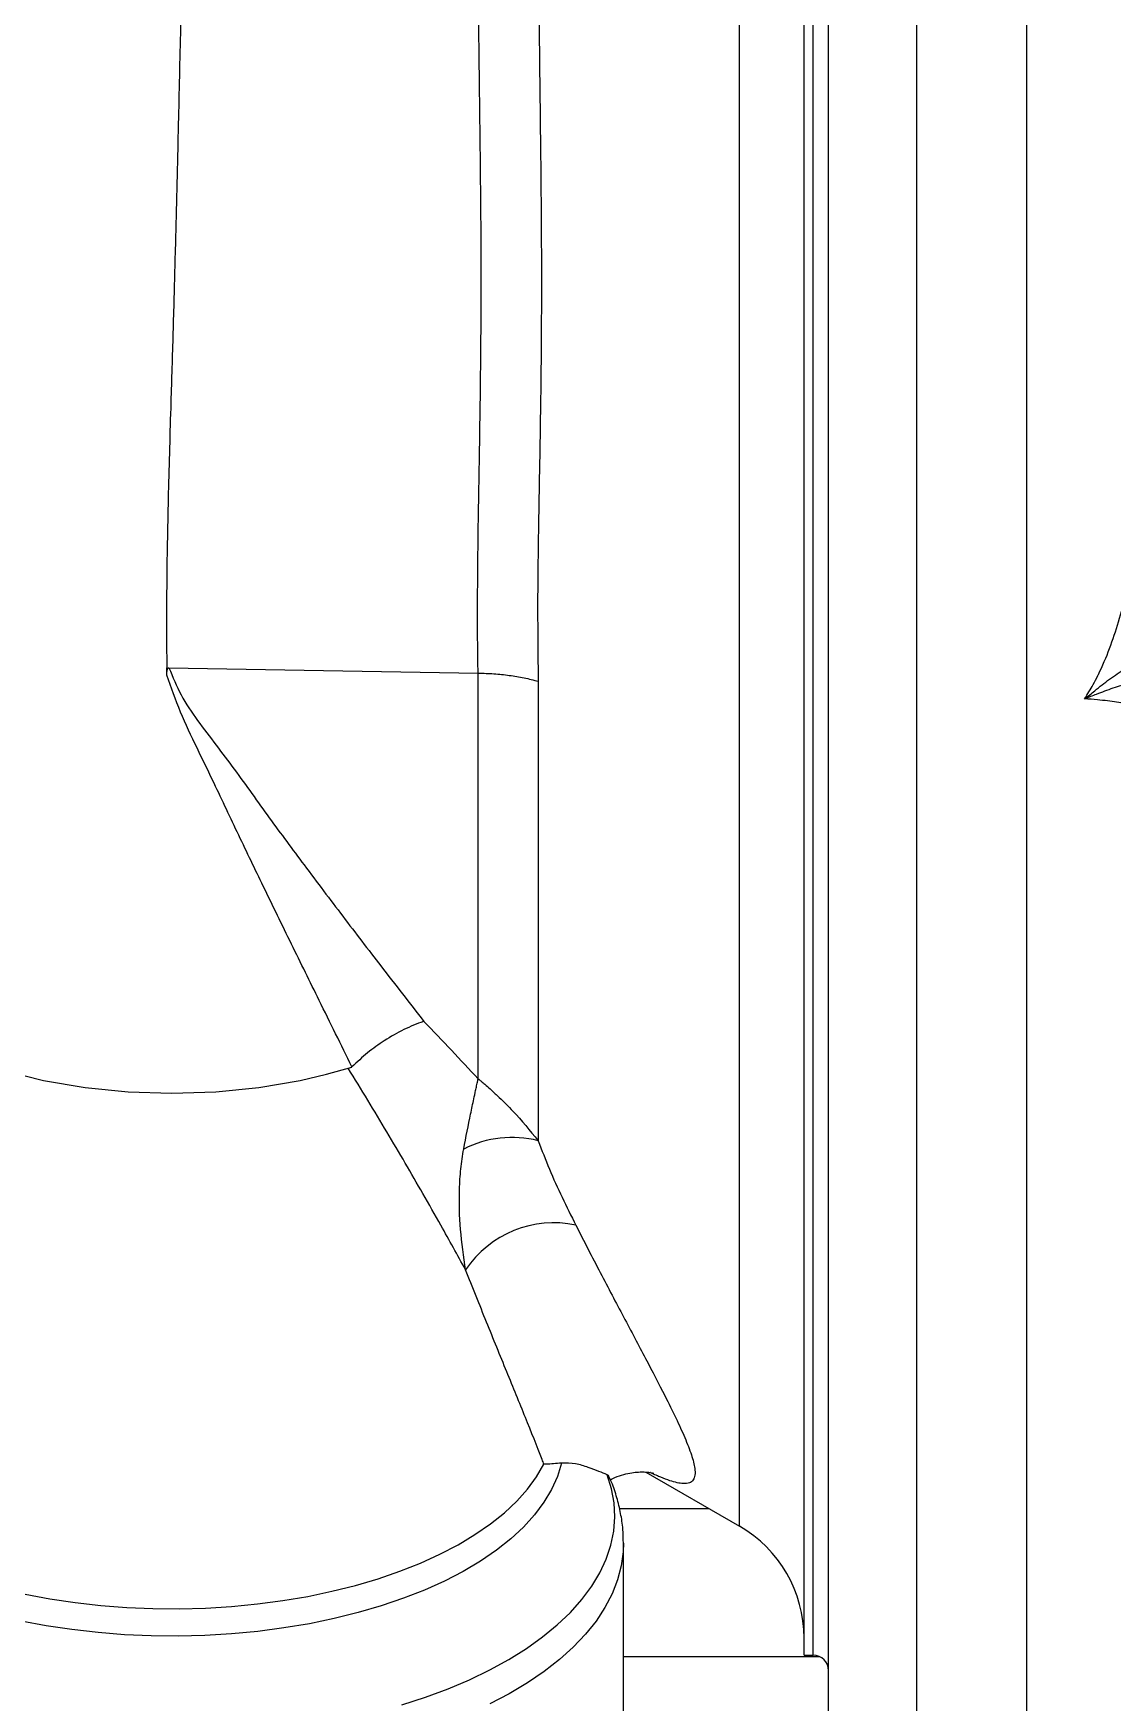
# Model space of a CAD drawing. Header units: millimetres. Extents: x -69706 to 52883, y -6882 to 68885.
# Drawn here: x 6313.9 to 6526.3, y 63605.4 to 63934 of the extents above; entities that cross this region are included whole.
import ezdxf

# ---------------------------------------------------------------- set-up
doc = ezdxf.new("R2010")
doc.units = ezdxf.units.MM
doc.layers.add('B2F-H-EQ-P-T20001$0$M-HVAC-EQPM', color=134, linetype='Continuous')

# ---------------------------------------------------------------- blocks, each defined once
blk = doc.blocks.new('B2F-H-EQ-P-T20001$0$CH-B2C-05、09-1000RT_20201019')
at = {"color": 0, "linetype": 'Continuous', "lineweight": 25}
for p, q in [((2555.8, 2327.55), (2555.8, 2870.48)), ((2550.97, 2173.56), (2550.97, 2843.5)), ((2552.75, 2173.56), (2552.75, 2843.5)), ((2538.27, 2198.92), (2538.27, 2818.13)), ((2573.07, 2793.05), (2573.07, 2143.39)), ((2594.73, 2730.31), (2594.73, 2143.39)), ((2425.51, 2366.47), (2425.49, 2367.93)), ((2425.93, 2367.93), (2486.81, 2366.86)), ((2486.81, 2287.02), (2486.81, 2366.86)), ((2498.62, 2365.26), (2498.62, 2274.82)), ((2555.8, 2146.57), (2555.8, 2327.55)), ((2461.92, 2289.33), (2461.95, 2289.36)), ((2519.79, 2209.59), (2538.27, 2198.92)), ((2514.63, 2202.4), (2532.25, 2202.4)), ((2515.41, 2154.47), (2515.41, 2195.51)), ((2515.41, 2173.31), (2553.96, 2173.31)), ((2550.97, 2173.56), (2552.75, 2173.56))]:
    blk.add_line(p, q, dxfattribs=at)
at = {"color": 0, "linetype": 'Continuous', "lineweight": 25, "flags": 128}
for points in [[(2368.57, 2301.36), (2373.66, 2297.41), (2379.81, 2293.86), (2386.3, 2291.01), (2393.49, 2288.61), (2401.24, 2286.7), (2409.42, 2285.31), (2417.89, 2284.47), (2426.51, 2284.18), (2435.13, 2284.47), (2443.61, 2285.31), (2451.78, 2286.7), (2456.97, 2287.9), (2461.92, 2289.33)], [(2503.22, 2211.35), (2502.42, 2208.74), (2501.26, 2206.17), (2499.75, 2203.64), (2497.9, 2201.16), (2495.71, 2198.76), (2493.21, 2196.43), (2490.39, 2194.2), (2487.27, 2192.07), (2483.86, 2190.05), (2480.19, 2188.15), (2476.27, 2186.38), (2472.11, 2184.75), (2467.74, 2183.26), (2463.18, 2181.93), (2458.45, 2180.76), (2453.57, 2179.75), (2448.56, 2178.91), (2443.45, 2178.24), (2438.26, 2177.75), (2433.01, 2177.44), (2427.73, 2177.3), (2422.45, 2177.35), (2417.19, 2177.58), (2411.97, 2177.99), (2406.82, 2178.58), (2401.76, 2179.34), (2396.82, 2180.27)], [(2397.62, 2185.56), (2402.48, 2184.65), (2407.44, 2183.91), (2412.49, 2183.34), (2417.61, 2182.95), (2422.77, 2182.73), (2427.95, 2182.69), (2433.12, 2182.83), (2438.26, 2183.15), (2443.35, 2183.64), (2448.35, 2184.3), (2453.26, 2185.13), (2458.03, 2186.13), (2462.66, 2187.29), (2467.12, 2188.6), (2471.39, 2190.07), (2475.45, 2191.68), (2479.28, 2193.42), (2482.87, 2195.29), (2486.18, 2197.28), (2489.22, 2199.38), (2491.97, 2201.57), (2494.4, 2203.86), (2496.52, 2206.22), (2498.31, 2208.65), (2499.76, 2211.13)], [(2471.77, 2163.75), (2476.43, 2165.26), (2480.88, 2166.93), (2485.11, 2168.72), (2489.1, 2170.66), (2492.84, 2172.71), (2496.31, 2174.88), (2499.49, 2177.15), (2502.38, 2179.52), (2504.96, 2181.98), (2507.23, 2184.52), (2509.16, 2187.12), (2510.77, 2189.78), (2512.03, 2192.48), (2512.94, 2195.22), (2513.5, 2197.99), (2513.71, 2200.76), (2513.57, 2203.54), (2513.07, 2206.3), (2512.22, 2209.05), (2512.22, 2209.05)], [(2515.41, 2195.57), (2515.35, 2193.9), (2514.98, 2191.12), (2514.25, 2188.35), (2513.18, 2185.62), (2511.77, 2182.92), (2510.02, 2180.27), (2507.94, 2177.68), (2505.54, 2175.16), (2502.83, 2172.72), (2499.82, 2170.37), (2496.52, 2168.12), (2492.94, 2165.97), (2489.1, 2163.95)]]:
    blk.add_lwpolyline(points, dxfattribs=at)
at = {"color": 0, "linetype": 'Continuous', "lineweight": 25}
for centre, radius, start, end in [((2493.48, 2254.38), 21.08, 75.8799, 116.8524), ((2501.71, 2237.68), 20.98, 78.1128, 145.9587), ((2525.57, 2176.93), 25.4, 0, 60), ((2552.75, 2170.51), 3.05, 0, 90)]:
    blk.add_arc(centre, radius, start, end, dxfattribs=at)
for points, knots in [([(2500.67, 2796.35), (2500.6, 2796.27), (2500.47, 2796.11), (2500.15, 2794.71), (2499.83, 2792.5), (2499.53, 2789.43), (2499.32, 2785.52), (2499.2, 2780.78), (2499.15, 2775.18), (2499.14, 2768.71), (2499.1, 2761.33), (2498.99, 2753), (2498.77, 2743.7), (2498.52, 2733.48), (2498.29, 2722.77), (2498.12, 2711.69), (2498.01, 2700.35), (2497.97, 2688.36), (2497.99, 2675.74), (2498.06, 2662.51), (2498.17, 2648.75), (2498.32, 2634.5), (2498.48, 2619.79), (2498.63, 2604.56), (2498.73, 2588.84), (2498.76, 2572.67), (2498.72, 2556.49), (2498.66, 2540.38), (2498.64, 2524.38), (2498.67, 2508.19), (2498.82, 2491.85), (2499.02, 2475.41), (2499.21, 2459.08), (2499.28, 2442.92), (2499.19, 2427), (2498.96, 2411.21), (2498.66, 2395.61), (2498.45, 2380.19), (2498.57, 2370.24), (2498.62, 2365.26)], [0, 0, 0, 0, 0.023608, 0.049615, 0.075643, 0.101653, 0.128347, 0.15506, 0.181752, 0.209032, 0.236333, 0.263609, 0.29178, 0.319977, 0.348151, 0.374114, 0.400094, 0.426057, 0.452692, 0.479348, 0.505983, 0.532939, 0.559915, 0.58687, 0.61467, 0.642495, 0.670296, 0.696993, 0.723711, 0.750411, 0.777853, 0.805316, 0.832755, 0.860171, 0.887616, 0.915034, 0.943346, 0.971682, 1, 1, 1, 1]), ([(2434.71, 2761.14), (2434.58, 2758.16), (2434.34, 2752.21), (2434.07, 2741.78), (2433.83, 2730.34), (2433.59, 2717.85), (2433.3, 2704.45), (2432.94, 2690.19), (2432.52, 2675.12), (2432.09, 2659.31), (2431.68, 2642.81), (2431.3, 2625.67), (2430.91, 2608), (2430.52, 2589.86), (2430.09, 2571.34), (2429.62, 2552.52), (2429.15, 2533.5), (2428.68, 2514.35), (2428.23, 2495.17), (2427.83, 2477.64), (2427.46, 2461.82), (2427.1, 2447.73), (2426.72, 2433.82), (2426.25, 2418.62), (2425.78, 2402.24), (2425.42, 2384.78), (2425.47, 2373.56), (2425.49, 2367.93)], [0, 0, 0, 0, 0.041632, 0.083273, 0.12494, 0.166627, 0.208315, 0.249987, 0.291644, 0.333299, 0.374965, 0.416648, 0.458328, 0.499991, 0.54163, 0.583267, 0.624929, 0.666629, 0.708362, 0.750087, 0.78135, 0.812573, 0.843757, 0.87492, 0.916504, 0.958189, 1, 1, 1, 1]), ([(2486.81, 2366.86), (2486.81, 2366.86), (2486.69, 2370.71), (2486.67, 2381.6), (2486.81, 2395.81), (2487.1, 2411.18), (2487.33, 2426.88), (2487.43, 2443.09), (2487.37, 2457.58), (2487.22, 2470.2), (2487.09, 2480.9), (2486.96, 2491.66), (2486.89, 2498.86), (2486.86, 2502.46)], [0, 0, 0, 0, 0.000001, 0.1145, 0.22907, 0.343549, 0.461404, 0.579378, 0.697225, 0.772697, 0.848172, 0.924085, 1, 1, 1, 1]), ([(2606.19, 2361.81), (2606.77, 2362.73), (2607.72, 2364.23), (2608.56, 2365.87), (2609.71, 2368.21), (2611.18, 2371.69), (2613.53, 2378.78), (2615.45, 2386.93), (2616.98, 2396.04), (2618.35, 2406.92), (2618.9, 2415.15), (2619.26, 2420.64)], [0, 0, 0, 0, 0.053717, 0.087165, 0.090929, 0.182131, 0.273396, 0.459246, 0.594067, 0.728909, 1, 1, 1, 1]), ([(2425.51, 2366.47), (2425.51, 2366.63), (2425.51, 2366.9), (2425.55, 2367.25), (2425.6, 2367.5), (2425.65, 2367.69), (2425.72, 2367.82), (2425.8, 2367.89), (2425.86, 2367.92), (2425.91, 2367.93), (2425.93, 2367.93)], [0, 0, 0, 0, 0.303953, 0.512088, 0.656275, 0.78657, 0.880846, 0.925651, 0.963485, 1, 1, 1, 1]), ([(2461.95, 2289.36), (2459.82, 2293.69), (2455.93, 2301.58), (2450.06, 2313.49), (2444.77, 2324.35), (2439.66, 2334.92), (2435.38, 2344.05), (2431.46, 2352.13), (2428.07, 2359.13), (2426.37, 2364.03), (2425.51, 2366.47)], [0, 0, 0, 0, 0.181713, 0.331308, 0.481067, 0.610566, 0.740064, 0.826782, 0.913491, 1, 1, 1, 1]), ([(2425.93, 2367.93), (2426.67, 2366.11), (2428.15, 2362.46), (2431.54, 2357.48), (2435.21, 2352.71), (2440.02, 2346.33), (2445.66, 2338.33), (2452.85, 2328.68), (2460.18, 2318.94), (2468.09, 2308.62), (2473.31, 2301.92), (2476.11, 2298.31)], [0, 0, 0, 0, 0.065166, 0.130797, 0.196966, 0.262874, 0.395581, 0.528286, 0.677149, 0.826274, 1, 1, 1, 1]), ([(2486.81, 2366.86), (2487.84, 2366.84), (2489.91, 2366.78), (2492.94, 2366.45), (2495.88, 2365.97), (2497.71, 2365.5), (2498.62, 2365.26)], [0, 0, 0, 0, 0.249999, 0.5, 0.75, 1, 1, 1, 1]), ([(2606.19, 2361.81), (2606.19, 2361.81), (2606.87, 2362.34), (2608.5, 2363.63), (2611.07, 2365.71), (2613.15, 2367.06), (2614.19, 2367.73)], [0, 0, 0, 0, 0.001917, 0.260234, 0.628825, 1, 1, 1, 1]), ([(2615.14, 2364.99), (2614, 2364.64), (2611.72, 2363.93), (2608.83, 2362.79), (2606.97, 2362.1), (2606.19, 2361.81), (2606.19, 2361.81)], [0, 0, 0, 0, 0.36649, 0.737192, 0.998146, 1, 1, 1, 1]), ([(2619.26, 2359.44), (2618.82, 2359.65), (2617.91, 2360.08), (2615.61, 2360.66), (2612.58, 2361.18), (2609.36, 2361.56), (2607.04, 2361.74), (2606.19, 2361.81)], [0, 0, 0, 0, 0.216515, 0.43855, 0.651154, 0.871088, 1, 1, 1, 1]), ([(2476.11, 2298.31), (2476.08, 2298.3), (2474.77, 2297.85), (2472.13, 2296.75), (2468.43, 2294.65), (2464.96, 2292.17), (2462.97, 2290.31), (2461.95, 2289.36)], [0, 0, 0, 0, 0.005947, 0.260474, 0.522952, 0.75835, 1, 1, 1, 1]), ([(2476.11, 2298.31), (2477.95, 2296.4), (2481.63, 2292.59), (2485.08, 2288.87), (2486.81, 2287.02)], [0, 0, 0, 0, 0.499643, 1, 1, 1, 1]), ([(2484.32, 2249.42), (2482.73, 2252.31), (2480.03, 2257.2), (2474.89, 2266.23), (2468.96, 2276.46), (2463.8, 2284.9), (2461.22, 2289.12)], [0, 0, 0, 0, 0.232879, 0.393796, 0.696434, 1, 1, 1, 1]), ([(2483.96, 2273.19), (2484.41, 2275.54), (2485.09, 2278.99), (2485.86, 2282.65), (2486.25, 2284.47), (2486.47, 2285.5), (2486.61, 2286.1), (2486.69, 2286.46), (2486.73, 2286.68), (2486.76, 2286.81), (2486.78, 2286.89), (2486.79, 2286.95), (2486.8, 2286.99), (2486.81, 2287.01), (2486.81, 2287.02)], [0, 0, 0, 0, 0.467383, 0.687695, 0.812421, 0.886335, 0.930865, 0.957872, 0.974309, 0.984326, 0.990433, 0.994161, 0.998218, 1, 1, 1, 1]), ([(2486.81, 2287.02), (2486.82, 2287.01), (2486.84, 2287), (2486.87, 2286.97), (2486.91, 2286.94), (2486.97, 2286.89), (2487.07, 2286.81), (2487.22, 2286.68), (2487.47, 2286.47), (2487.88, 2286.13), (2488.53, 2285.57), (2489.59, 2284.63), (2491.35, 2282.99), (2494.51, 2279.84), (2496.99, 2276.82), (2498.62, 2274.82)], [0, 0, 0, 0, 0.001736, 0.004611, 0.007416, 0.011931, 0.019197, 0.030893, 0.04972, 0.080057, 0.129047, 0.208576, 0.339454, 0.563264, 1, 1, 1, 1]), ([(2498.62, 2274.82), (2499.34, 2272.96), (2501.51, 2267.29), (2504.21, 2261.85), (2506.03, 2258.2)], [0, 0, 0, 0, 0.32918, 1, 1, 1, 1]), ([(2484.32, 2249.42), (2483.95, 2252.06), (2483.19, 2257.35), (2483.02, 2263.99), (2483.33, 2269.29), (2483.75, 2271.89), (2483.96, 2273.19)], [0, 0, 0, 0, 0.328576, 0.659245, 0.829263, 1, 1, 1, 1]), ([(2506.03, 2258.2), (2507.64, 2255.05), (2510.88, 2248.74), (2515.51, 2239.98), (2519.83, 2231.83), (2523.24, 2225.29), (2525.78, 2220.18), (2527.57, 2216.26), (2528.88, 2212.9), (2529.49, 2210.51), (2529.53, 2208.94), (2529.21, 2207.97), (2528.46, 2207.39), (2527.36, 2207.26), (2526.02, 2207.46), (2524.58, 2207.86), (2522.82, 2208.54), (2521.52, 2209.09), (2520.72, 2209.49), (2520.7, 2209.5)], [0, 0, 0, 0, 0.101033, 0.202053, 0.304769, 0.407454, 0.476218, 0.544968, 0.61538, 0.685764, 0.730781, 0.775791, 0.822037, 0.868271, 0.900613, 0.932952, 0.966092, 0.99923, 1, 1, 1, 1]), ([(2499.76, 2211.13), (2499.64, 2211.44), (2498.52, 2214.36), (2496.17, 2220.23), (2492.46, 2229.3), (2488.48, 2239), (2485.71, 2245.95), (2484.32, 2249.42)], [0, 0, 0, 0, 0.02865, 0.269631, 0.510672, 0.755322, 1, 1, 1, 1]), ([(2503.22, 2211.35), (2502.17, 2211.26), (2500.92, 2211.14), (2499.92, 2211.14), (2499.76, 2211.13), (2499.76, 2211.13)], [0, 0, 0, 0, 0.843148, 0.997749, 1, 1, 1, 1]), ([(2512.22, 2209.05), (2511.7, 2209.27), (2510.68, 2209.72), (2508.52, 2210.51), (2506.02, 2211.36), (2504.15, 2211.36), (2503.22, 2211.35)], [0, 0, 0, 0, 0.248598, 0.497268, 0.748826, 1, 1, 1, 1]), ([(2512.51, 2208.7), (2512.51, 2208.77), (2512.51, 2208.92), (2512.31, 2209), (2512.22, 2209.05)], [0, 0, 0, 0, 0.519435, 1, 1, 1, 1]), ([(2515.39, 2195.59), (2515.38, 2196.5), (2515.34, 2198.47), (2514.9, 2201.48), (2514.15, 2204.57), (2513.36, 2207), (2512.73, 2208.35), (2512.56, 2208.72)], [0, 0, 0, 0, 0.20352, 0.437612, 0.672311, 0.909054, 1, 1, 1, 1]), ([(2512.84, 2208.09), (2513, 2208.18), (2513.72, 2208.58), (2515.04, 2209.03), (2516.66, 2209.44), (2518.09, 2209.61), (2519.28, 2209.64), (2520.21, 2209.58), (2520.89, 2209.47), (2521.28, 2209.39), (2521.46, 2209.33), (2521.41, 2209.35), (2521.41, 2209.35)], [0, 0, 0, 0, 0.034671, 0.163779, 0.287766, 0.406751, 0.521892, 0.635426, 0.750048, 0.867846, 0.99135, 1, 1, 1, 1])]:
    blk.add_open_spline(points, degree=3, knots=knots, dxfattribs=at)

msp = doc.modelspace()

# ---------------------------------------------------------------- block references
at = {"layer": 'B2F-H-EQ-P-T20001$0$M-HVAC-EQPM'}
msp.add_blockref('B2F-H-EQ-P-T20001$0$CH-B2C-05、09-1000RT_20201019', (3914.631, 61441.218, 8.109), dxfattribs=at)

doc.saveas('drawing.dxf')
